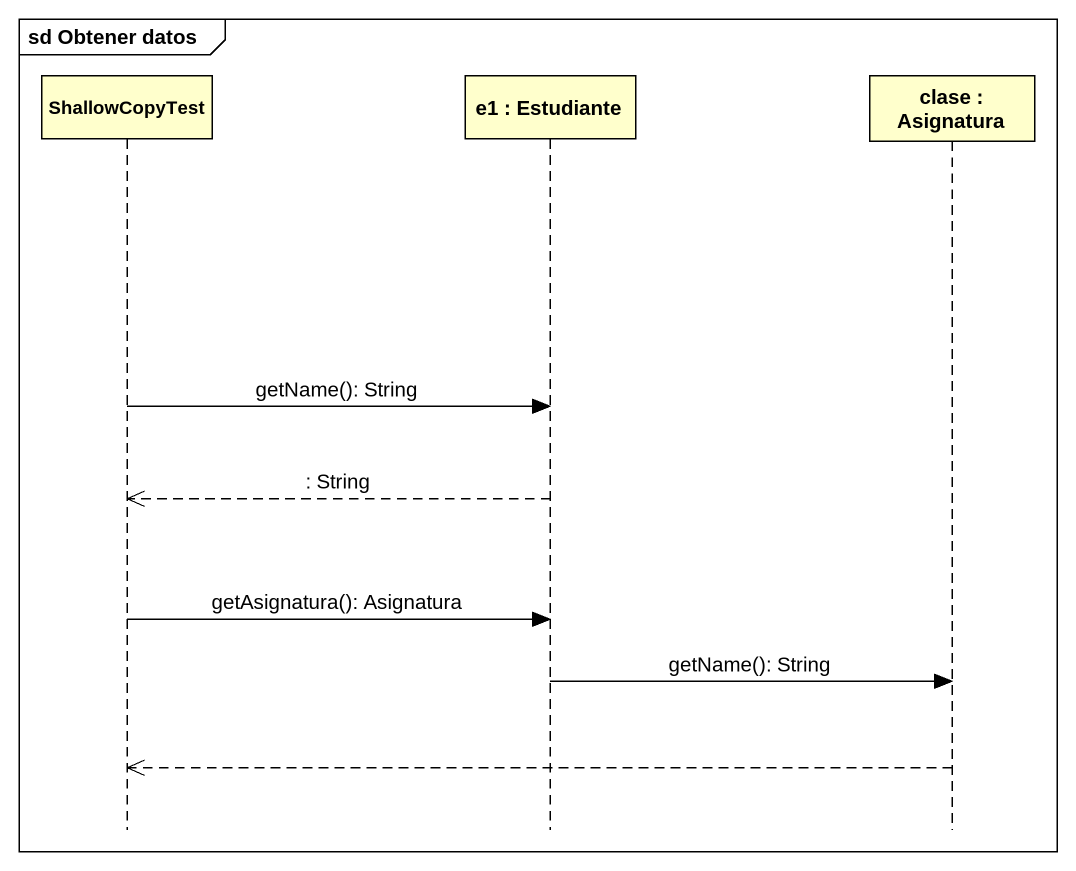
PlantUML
@startuml
mainframe sd Obtener datos
hide footbox
participant ShallowCopyTest
participant "e1 : Estudiante" as e1
participant "clase : Asignatura" as clase

ShallowCopyTest -> e1 : getName(): String
e1 -->> ShallowCopyTest : : String
ShallowCopyTest -> e1 : getAsignatura(): Asignatura
e1 -> clase : getName(): String
clase -->> ShallowCopyTest
@enduml
